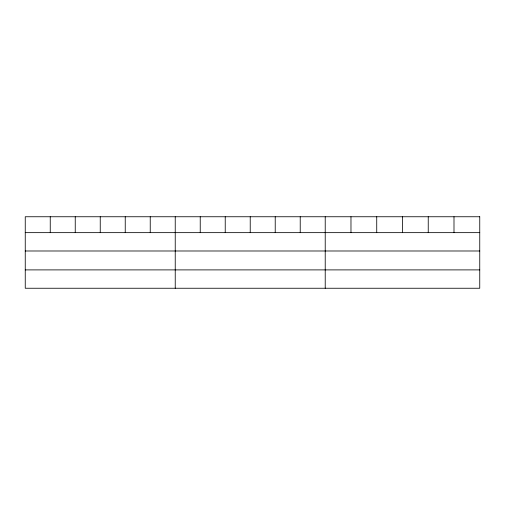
<?xml version="1.0" encoding="UTF-8"?>
<svg xmlns="http://www.w3.org/2000/svg" width="505" height="505" viewBox="0 0 505 505"><rect width="100%" height="100%" fill="white"/><g stroke="black" fill="none" stroke-linecap="round" stroke-linejoin="round"><path stroke-width="0.76" d="M25.25 232.647L479.75 232.647M25.25 250.991L479.75 250.991M25.25 269.897L479.75 269.897M453.995 216.752L453.995 232.647M428.24 216.752L428.24 232.647M402.485 216.752L402.485 232.647M376.73 216.752L376.73 232.647M350.975 216.752L350.975 232.647M325.22 216.752L325.22 288.248M300.223 216.752L300.223 232.647M275.225 216.752L275.225 232.647M250.227 216.752L250.227 232.647M225.23 216.752L225.23 232.647M200.232 216.752L200.232 232.647M175.235 216.752L175.235 288.248M150.237 216.752L150.237 232.647M125.24 216.752L125.24 232.647M100.243 216.752L100.243 232.647M75.245 216.752L75.245 232.647M50.247 216.752L50.247 232.647M479.75 216.752L25.25 216.752L25.25 288.248L479.75 288.248L479.75 216.752"/></g></svg>
